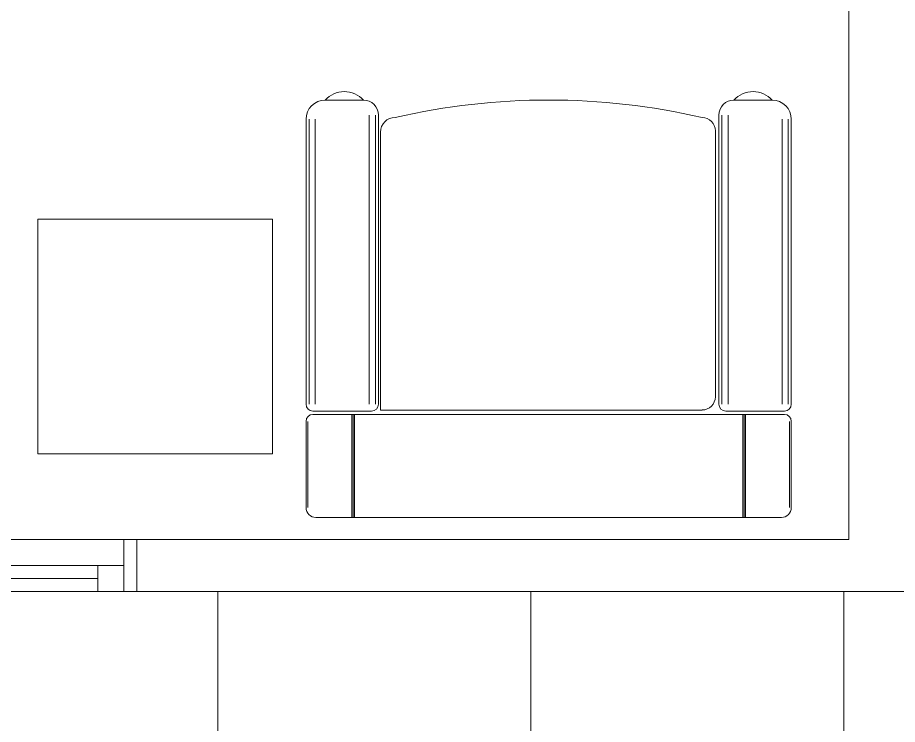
# Model space of a CAD drawing. Header units: inches. Extents: x -246178 to 57169, y -29325 to 19878.
# Drawn here: x 23834 to 25521, y -1202 to 153 of the extents above; entities that cross this region are included whole.
import ezdxf

# ---------------------------------------------------------------- set-up
doc = ezdxf.new("R2010")
doc.units = ezdxf.units.IN
doc.header["$LTSCALE"] = 25
doc.header["$MEASUREMENT"] = 0
doc.linetypes.add('DASHDOT', pattern=[25.4, 12.7, -6.35, 0, -6.35])
doc.layers.get('0').update_dxf_attribs({"color": 8})
for name, color, linetype, lineweight in [('00-Ground Floor$0$Aluminum', 251, 'Continuous', 5), ('00-Ground Floor$0$Frame', 252, 'Continuous', 9), ('00-Ground Floor$0$LOADING', 253, 'Continuous', 5), ('00-Ground Floor$0$Walls', 251, 'Continuous', 5), ('E-LITE-CLNG-CNDT', 6, 'DASHDOT', 35)]:
    doc.layers.add(name, color=color, linetype=linetype, lineweight=lineweight)

# ---------------------------------------------------------------- blocks, each defined once
blk = doc.blocks.new('00-Ground Floor$0$single seat')
at = {"layer": '00-Ground Floor$0$LOADING'}
for p, q in [((-972558.1, -381684), (-972723.2, -381684)), ((-971978.9, -381684), (-972525.2, -381684)), ((-972558.1, -381687.4), (-972723.2, -381687.4)), ((-972544.8, -381697.3), (-972544.8, -382601.1)), ((-972538.5, -381697.3), (-972538.5, -381809.5)), ((-971978.9, -381689.9), (-972525.2, -381689.9)), ((-971978.9, -381701.7), (-972525.2, -381701.7)), ((-972742.2, -381703.1), (-972742.2, -382595.5)), ((-971942.2, -381720.6), (-971942.2, -381794)), ((-972544.8, -381772.1), (-972742.2, -381772.1)), ((-972544.8, -381774.6), (-972742.2, -381774.6)), ((-972544.8, -381777.1), (-972742.2, -381777.1)), ((-971971, -381805.1), (-972525.2, -381805.1)), ((-971971, -381816.9), (-972525.2, -381816.9)), ((-971971, -381822.8), (-972525.2, -381822.8)), ((-972001, -381829.5), (-972511, -381829.5)), ((-972536.4, -381854.9), (-972536.4, -382471.4)), ((-972536.4, -382471.4), (-972003.7, -382471.4)), ((-971971, -382475.4), (-972525.2, -382475.4)), ((-972538.5, -382600.9), (-972538.5, -382488.7)), ((-971971, -382481.3), (-972525.2, -382481.3)), ((-971971, -382493.1), (-972525.2, -382493.1)), ((-971942.2, -382577.6), (-971942.2, -382504.2)), ((-972544.8, -382521), (-972742.2, -382521)), ((-972544.8, -382523.6), (-972742.2, -382523.6)), ((-972544.8, -382526.1), (-972742.2, -382526.1)), ((-972558.1, -382610.8), (-972723.2, -382610.8)), ((-971978.9, -382596.4), (-972525.2, -382596.4)), ((-971978.9, -382608.3), (-972525.2, -382608.3)), ((-972558.1, -382614.2), (-972723.2, -382614.2)), ((-971978.9, -382614.2), (-972525.2, -382614.2))]:
    blk.add_line(p, q, dxfattribs=at)
for centre, radius, start, end in [((-972723.2, -381703.1), 19.1, 90, 180), ((-972558.1, -381697.3), 13.3, 0, 90), ((-972525.2, -381697.3), 13.3, 90, 180), ((-971978.9, -381720.6), 36.6, 0, 90), ((-971976, -381757.3), 49.9, 312.6462, 47.3538), ((-971971, -381794), 28.8, 270, 0), ((-972525.2, -381809.5), 13.3, 180, 270), ((-972511, -381854.9), 25.3, 90, 180), ((-972001, -381854.9), 25.3, 0, 90), ((-973252.2, -382149.1), 1310, 347.0217, 12.9783), ((-972003.7, -382443.3), 28.1, 270, 0), ((-972525.2, -382488.7), 13.3, 90, 180), ((-971971, -382504.2), 28.8, 0, 90), ((-971976, -382540.9), 49.9, 312.6462, 47.3538), ((-971978.9, -382577.6), 36.6, 270, 0), ((-972723.2, -382595.1), 19.1, 180, 270), ((-972558.1, -382600.9), 13.3, 270, 0), ((-972525.2, -382600.9), 13.3, 180, 270)]:
    blk.add_arc(centre, radius, start, end, dxfattribs=at)
blk = doc.blocks.new('00-Ground Floor$0$A$C37be4daf')
at = {"layer": '00-Ground Floor$0$Aluminum'}
for p, q in [((1416, 598.2), (216, 598.2)), ((241, 498.2), (241, 598.2)), ((291, 548.2), (291, 598.2)), ((1341, 548.2), (1341, 598.2)), ((1391, 498.2), (1391, 598.2)), ((291, 573.2), (1341, 573.2)), ((1391, 548.2), (241, 548.2)), ((1416, 498.2), (216, 498.2))]:
    blk.add_line(p, q, dxfattribs=at)
at = {"layer": '00-Ground Floor$0$Walls'}
for p, q in [((216, 498.2), (216, 598.2)), ((1416, 498.2), (1416, 598.2))]:
    blk.add_line(p, q, dxfattribs=at)
blk = doc.blocks.new('00-Ground Floor$0$A$C540D530E')
at = {"color": 254, "linetype": 'Continuous'}
for p, q in [((48817.9, -947.4, 0), (12263.3, -947.4, 0)), ((24217.9, -2747.4), (24217.9, -947.4)), ((24817.9, -2747.4), (24817.9, -947.4)), ((25417.9, -2747.4), (25417.9, -947.4))]:
    blk.add_line(p, q, dxfattribs=at)
blk = doc.blocks.new('00-Ground Floor$0$A$Ce9e1c4c3')
at = {"layer": '00-Ground Floor$0$Frame'}
blk.add_blockref('00-Ground Floor$0$A$C540D530E', (-100000, 0), dxfattribs=at)
blk = doc.blocks.new('00-Ground Floor')
at = {"layer": '00-Ground Floor$0$LOADING', "elevation": 0}
blk.add_lwpolyline([(24322.9, -683.3), (23872.9, -683.3), (23872.9, -233.3), (24322.9, -233.3)], close=True, dxfattribs=at)
at = {"layer": '00-Ground Floor$0$Walls'}
for p, q in [((25427.9, -847.4, 0), (25427.9, 1105.7, 0)), ((21497.9, -847.4, 0), (25427.9, -847.4, 0)), ((17732.9, -947.4, 0), (43417.9, -947.4, 0))]:
    blk.add_line(p, q, dxfattribs=at)
at = {"color": 254}
blk.add_blockref('00-Ground Floor$0$A$Ce9e1c4c3', (100000, 0), dxfattribs=at)
at = {"rotation": 180}
blk.add_blockref('00-Ground Floor$0$A$C37be4daf', (24278.9, -349.2, 0), dxfattribs=at)
at = {"layer": '00-Ground Floor$0$LOADING', "xscale": -1, "rotation": 270}
blk.add_blockref('00-Ground Floor$0$single seat', (407001.4, 971937), dxfattribs=at)

msp = doc.modelspace()

# ---------------------------------------------------------------- block references
at = {"layer": 'E-LITE-CLNG-CNDT'}
msp.add_blockref('00-Ground Floor', (0, 0), dxfattribs=at)

doc.saveas('drawing.dxf')
